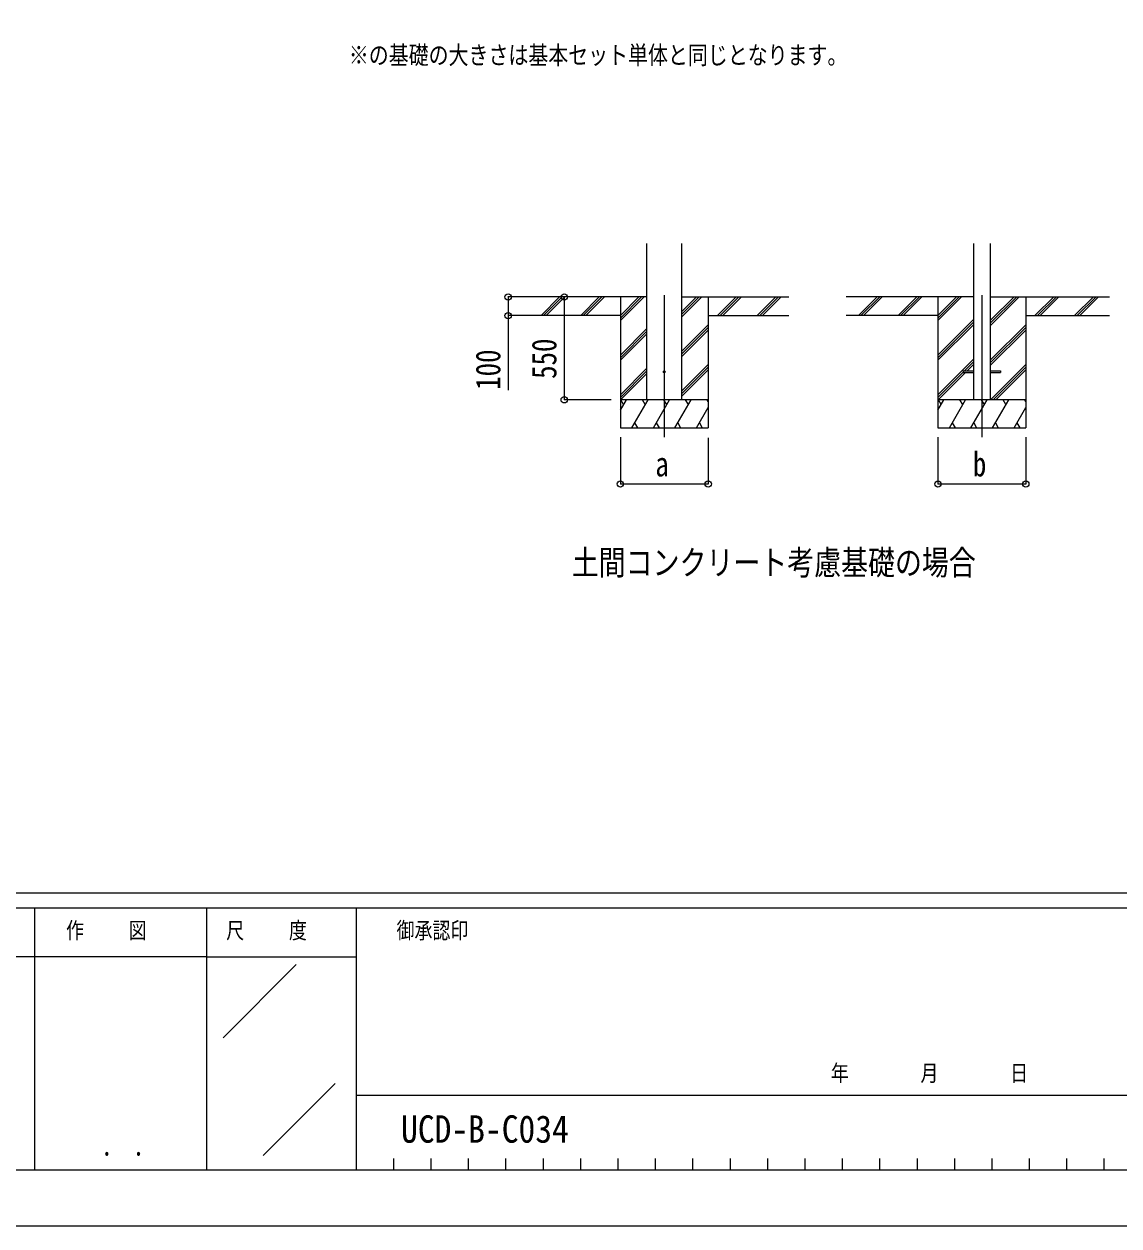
# Model space of a CAD drawing. Units: millimetres, scale not verified. Extents: x -16820 to 16820, y -11880 to 11880.
# Drawn here: x 6964 to 12820, y -11880 to -5453 of the extents above; entities that cross this region are included whole.
import ezdxf
from ezdxf.enums import TextEntityAlignment as Align

# ---------------------------------------------------------------- set-up
doc = ezdxf.new("R2010")
doc.units = ezdxf.units.MM
doc.header["$LTSCALE"] = 40
for name, color, linetype in [('0-2_USER1', 3, 'Continuous'), ('0-3_YKK_12', 2, 'Continuous'), ('0-4_YKK_13', 4, 'Continuous'), ('0-5_YKK_A1', 4, 'Continuous'), ('0-6_YKK_D', 6, 'Continuous'), ('0-7_YKK_ZWAK', 7, 'Continuous')]:
    doc.layers.add(name, color=color, linetype=linetype)
doc.styles.add('ＭＳ ゴシック', font='')
doc.styles.get('ＭＳ ゴシック').set_extended_font_data('MS Gothic')

msp = doc.modelspace()

# ---------------------------------------------------------------- linework, layer by layer
at = {"layer": '0-3_YKK_12'}
for p, q in [((10388.47, -6902.78), (10388.47, -7661.99)), ((12086.93, -6902.78), (12086.93, -7661.99))]:
    msp.add_line(p, q, dxfattribs=at)
at = {"layer": '0-4_YKK_13'}
for p, q in [((11986.93, -7307.49), (11986.93, -7316.49)), ((11986.93, -7307.49), (12041.73, -7307.49)), ((11986.93, -7316.49), (12041.73, -7316.49)), ((12132.13, -7307.49), (12186.93, -7307.49)), ((12132.13, -7316.49), (12186.93, -7316.49)), ((12186.93, -7307.49), (12186.93, -7316.49))]:
    msp.add_line(p, q, dxfattribs=at)
msp.add_circle((10388.47, -7311.99), 5, dxfattribs=at)
at = {"layer": '0-5_YKK_A1'}
for p, q in [((10294.72, -7461.99), (10294.72, -6626.64)), ((10482.22, -7461.99), (10482.22, -6626.64)), ((12041.73, -6626.64), (12041.73, -7461.99)), ((12132.13, -6626.64), (12132.13, -7461.99)), ((10294.72, -6911.99), (9662.52, -6911.99)), ((9729.21, -7010.59), (9827.8, -6911.99)), ((9741.95, -7011.99), (9841.95, -6911.99)), ((9756.09, -7011.99), (9856.09, -6911.99)), ((9941.34, -7010.59), (10039.94, -6911.99)), ((9954.08, -7011.99), (10054.08, -6911.99)), ((9968.22, -7011.99), (10068.22, -6911.99)), ((10153.47, -6911.99), (10153.47, -7611.99)), ((10153.47, -7038.87), (10280.35, -6911.99)), ((10153.47, -7024.73), (10266.21, -6911.99)), ((10153.47, -7010.59), (10252.07, -6911.99)), ((10482.22, -7018.49), (10588.72, -6911.99)), ((10482.22, -7004.35), (10574.58, -6911.99)), ((10482.22, -6990.21), (10560.44, -6911.99)), ((10482.22, -6911.99), (11054.09, -6911.99)), ((10623.47, -6911.99), (10623.47, -7611.99)), ((10672.57, -7011.99), (10772.57, -6911.99)), ((10686.71, -7011.99), (10786.71, -6911.99)), ((10700.85, -7011.99), (10800.85, -6911.99)), ((10884.7, -7011.99), (10984.7, -6911.99)), ((10898.84, -7011.99), (10998.84, -6911.99)), ((10912.98, -7011.99), (11012.98, -6911.99)), ((12041.73, -6911.99), (11360.98, -6911.99)), ((11427.67, -7010.59), (11526.26, -6911.99)), ((11440.4, -7011.99), (11540.41, -6911.99)), ((11454.55, -7011.99), (11554.55, -6911.99)), ((11639.8, -7010.59), (11738.4, -6911.99)), ((11652.54, -7011.99), (11752.54, -6911.99)), ((11666.68, -7011.99), (11766.68, -6911.99)), ((11851.93, -6911.99), (11851.93, -7611.99)), ((11851.93, -7038.87), (11978.81, -6911.99)), ((11851.93, -7024.73), (11964.67, -6911.99)), ((11851.93, -7010.59), (11950.53, -6911.99)), ((12132.13, -7067.04), (12287.18, -6911.99)), ((12132.13, -7052.9), (12273.04, -6911.99)), ((12132.13, -7038.75), (12258.89, -6911.99)), ((12132.13, -6911.99), (12770.14, -6911.99)), ((12321.93, -6911.99), (12321.93, -7611.99)), ((12371.03, -7011.99), (12471.03, -6911.99)), ((12385.17, -7011.99), (12485.17, -6911.99)), ((12399.31, -7011.99), (12499.31, -6911.99)), ((12583.16, -7011.99), (12683.16, -6911.99)), ((12597.3, -7011.99), (12697.3, -6911.99)), ((12611.44, -7011.99), (12711.44, -6911.99)), ((10153.47, -7011.99), (9662.52, -7011.99)), ((10482.22, -7202.34), (10623.47, -7061.09)), ((10623.47, -7011.99), (11054.09, -7011.99)), ((11851.93, -7011.99), (11360.98, -7011.99)), ((11851.93, -7222.72), (12041.73, -7032.92)), ((11851.93, -7236.86), (12041.73, -7047.06)), ((11851.93, -7251), (12041.73, -7061.2)), ((12132.13, -7250.89), (12321.93, -7061.09)), ((12321.93, -7011.99), (12770.14, -7011.99)), ((10153.47, -7222.72), (10294.72, -7081.47)), ((10153.47, -7236.86), (10294.72, -7095.61)), ((10153.47, -7251), (10294.72, -7109.75)), ((10482.22, -7216.48), (10623.47, -7075.23)), ((10482.22, -7230.62), (10623.47, -7089.37)), ((12132.13, -7265.03), (12321.93, -7075.23)), ((12132.13, -7279.17), (12321.93, -7089.37)), ((11851.93, -7434.85), (12041.73, -7245.05)), ((11993.43, -7307.49), (12041.73, -7259.19)), ((10153.47, -7434.85), (10294.72, -7293.6)), ((10153.47, -7448.99), (10294.72, -7307.74)), ((10154.61, -7461.99), (10294.72, -7321.89)), ((10482.22, -7414.47), (10623.47, -7273.22)), ((10482.22, -7428.61), (10623.47, -7287.36)), ((10482.22, -7442.75), (10623.47, -7301.5)), ((11851.93, -7448.99), (11986.93, -7313.99)), ((11853.07, -7461.99), (11998.57, -7316.49)), ((12007.57, -7307.49), (12041.73, -7273.34)), ((12133.15, -7461.99), (12321.93, -7273.22)), ((12147.3, -7461.99), (12321.93, -7287.36)), ((12161.44, -7461.99), (12321.93, -7301.5)), ((10623.47, -7461.99), (10153.47, -7461.99)), ((10153.47, -7518.16), (10185.9, -7461.99)), ((10170.9, -7487.97), (10155.9, -7461.99)), ((10214.77, -7611.99), (10301.37, -7461.99)), ((10286.37, -7487.97), (10271.37, -7461.99)), ((10330.24, -7611.99), (10416.84, -7461.99)), ((10401.84, -7487.97), (10386.84, -7461.99)), ((10445.71, -7611.99), (10532.31, -7461.99)), ((10517.31, -7487.97), (10502.31, -7461.99)), ((10561.18, -7611.99), (10623.47, -7504.1)), ((10623.47, -7471.85), (10617.78, -7461.99)), ((12321.93, -7461.99), (11851.93, -7461.99)), ((11851.93, -7518.16), (11884.36, -7461.99)), ((11869.36, -7487.97), (11854.36, -7461.99)), ((11913.23, -7611.99), (11999.83, -7461.99)), ((11984.83, -7487.97), (11969.83, -7461.99)), ((12028.7, -7611.99), (12115.3, -7461.99)), ((12100.3, -7487.97), (12085.3, -7461.99)), ((12144.17, -7611.99), (12230.77, -7461.99)), ((12215.77, -7487.97), (12200.77, -7461.99)), ((12259.64, -7611.99), (12321.93, -7504.1)), ((12321.93, -7471.85), (12316.24, -7461.99)), ((10153.47, -7611.99), (10623.47, -7611.99)), ((10229.77, -7586.01), (10244.77, -7611.99)), ((10345.24, -7586.01), (10360.23, -7611.99)), ((10460.71, -7586.01), (10475.71, -7611.99)), ((10576.18, -7586.01), (10591.18, -7611.99)), ((11851.93, -7611.99), (12321.93, -7611.99)), ((11928.23, -7586.01), (11943.22, -7611.99)), ((12043.7, -7586.01), (12058.69, -7611.99)), ((12159.17, -7586.01), (12174.17, -7611.99)), ((12274.64, -7586.01), (12289.63, -7611.99))]:
    msp.add_line(p, q, dxfattribs=at)
at = {"layer": '0-6_YKK_D'}
for p, q in [((9728.13, -6911.99), (9552.47, -6911.99)), ((10103.47, -6911.99), (9852.47, -6911.99)), ((9853.47, -6911.99), (9853.47, -7461.99)), ((9728.13, -7011.99), (9552.47, -7011.99)), ((10103.47, -7461.99), (9852.47, -7461.99)), ((10153.47, -7661.99), (10153.47, -7912.99)), ((10623.47, -7666.06), (10623.47, -7912.99)), ((11851.93, -7661.99), (11851.93, -7912.99)), ((12321.93, -7661.99), (12321.93, -7912.99)), ((10153.47, -7911.99), (10623.47, -7911.99)), ((11851.93, -7911.99), (12321.93, -7911.99))]:
    msp.add_line(p, q, dxfattribs=at)
msp.add_lwpolyline([(9553.47, -6911.99), (9553.47, -7011.99), (9553.47, -7410.84)], dxfattribs=at)
for centre in [(9553.47, -6911.99), (9853.47, -6911.99), (9553.47, -7011.99), (9853.47, -7461.99), (10153.47, -7911.99), (10623.47, -7911.99), (11851.93, -7911.99), (12321.93, -7911.99)]:
    msp.add_circle(centre, 17, dxfattribs=at)
at = {"layer": '0-7_YKK_ZWAK'}
for p, q in [((15580.08, -10100), (-15619.92, -10100)), ((7020.08, -10180), (7020.08, -11580)), ((7940.08, -10180), (7940.08, -11580)), ((8740.08, -10180), (7940.08, -10180)), ((12870.08, -10180), (8740.08, -10180)), ((8740.08, -10180), (8740.08, -11580)), ((7940.08, -10440), (5180.08, -10440)), ((7940.08, -10440), (8740.08, -10440)), ((8028.42, -10873.16), (8420.15, -10481.43)), ((8242.69, -11503.95), (8627.57, -11119.07)), ((8740.08, -11180), (12870.08, -11180)), ((8940.08, -11520), (8940.08, -11580)), ((9140.08, -11520), (9140.08, -11580)), ((9340.08, -11520), (9340.08, -11580)), ((9540.08, -11520), (9540.08, -11580)), ((9740.08, -11520), (9740.08, -11580)), ((9940.08, -11520), (9940.08, -11580)), ((10140.08, -11520), (10140.08, -11580)), ((10340.08, -11520), (10340.08, -11580)), ((10540.08, -11520), (10540.08, -11580)), ((10740.08, -11520), (10740.08, -11580)), ((10940.08, -11520), (10940.08, -11580)), ((11140.08, -11520), (11140.08, -11580)), ((11340.08, -11520), (11340.08, -11580)), ((11540.08, -11520), (11540.08, -11580)), ((11740.08, -11520), (11740.08, -11580)), ((11940.08, -11520), (11940.08, -11580)), ((12140.08, -11520), (12140.08, -11580)), ((12340.08, -11520), (12340.08, -11580)), ((12540.08, -11520), (12540.08, -11580)), ((12740.08, -11520), (12740.08, -11580)), ((5180.08, -11580), (7940.08, -11580)), ((7940.08, -11580), (8740.08, -11580)), ((8740.08, -11580), (12870.08, -11580))]:
    msp.add_line(p, q, dxfattribs=at)
msp.add_lwpolyline([(-16820, -11880), (16820, -11880), (16820, 11880), (-16820, 11880)], close=True, dxfattribs=at)
msp.add_lwpolyline([(7940.08, -10180), (5180.08, -10180), (5180.08, -11580)], dxfattribs=at)

# ---------------------------------------------------------------- texts
at = {"layer": '0-2_USER1', "style": 'ＭＳ ゴシック'}
for s, height, width, p in [('※の基礎の大きさは基本セット単体と同じとなります。', 97.75, 0.8, (8701.28, -5696.8)), ('土間コンクリート考慮基礎の場合', 132, 0.8, (9893.72, -8437.97)), ('UCD-B-C034', 146.6, 0.9, (8980.42, -11478.81))]:
    msp.add_text(s, height=height, dxfattribs=dict(at, width=width)).set_placement(p, align=Align.BOTTOM_LEFT)
at = {"layer": '0-6_YKK_D', "style": 'ＭＳ ゴシック', "width": 0.8}
for s, p in [('550', (9851.25, -7350.19)), ('100', (9551.25, -7408.61))]:
    msp.add_text(s, height=132, rotation=90, dxfattribs=at).set_placement(p, align=Align.BOTTOM_LEFT)
for s, p in [('a', (10340.47, -7911.19)), ('b', (12038.93, -7911.19))]:
    msp.add_text(s, height=132, dxfattribs=at).set_placement(p, align=Align.BOTTOM_LEFT)
at = {"layer": '0-7_YKK_ZWAK', "style": 'ＭＳ ゴシック', "width": 0.8}
for s, height, p in [('作     図', 87.98, (7188.88, -10370)), ('尺     度', 87.98, (8045.68, -10370)), ('御承認印', 87.98, (8956.55, -10370)), ('年        月        日', 87.98, (11279.63, -11132.86)), ('． ．', 103.7, (7380, -11537.41))]:
    msp.add_text(s, height=height, dxfattribs=at).set_placement(p, align=Align.BOTTOM_LEFT)

doc.saveas('drawing.dxf')
